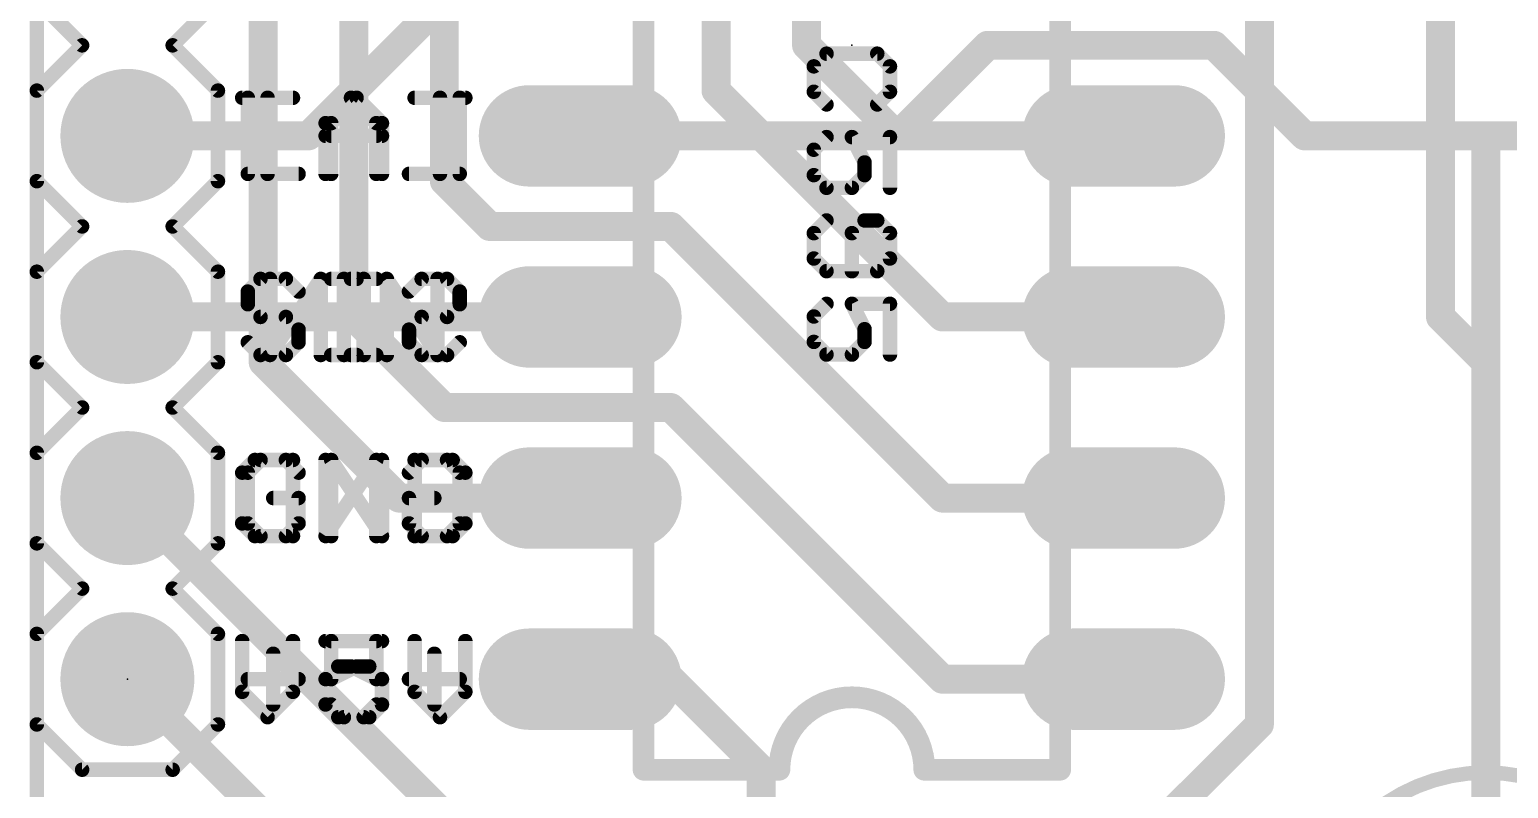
# Model space of a CAD drawing. Extents: x -0.1 to 76.3, y -19.1 to 50.9.
# Drawn here: x -0.1 to 20.64, y 6.09 to 16.73 of the extents above; entities that cross this region are included whole.
import ezdxf

# ---------------------------------------------------------------- set-up
doc = ezdxf.new("R2010")
doc.units = 0
for name, color, linetype in [('1', 12, 'CONTINUOUS'), ('16', 132, 'CONTINUOUS'), ('17', 110, 'CONTINUOUS'), ('20', 53, 'CONTINUOUS'), ('21', 41, 'CONTINUOUS'), ('22', 40, 'CONTINUOUS'), ('23', 53, 'CONTINUOUS'), ('51', 53, 'CONTINUOUS')]:
    doc.layers.add(name, color=color, linetype=linetype)

# ---------------------------------------------------------------- blocks, each defined once
blk = doc.blocks.new('LONGP100')
at = {"const_width": 1}
blk.add_lwpolyline([(-0.5, 0), (0.5, 0)], dxfattribs=at)
at = {"const_width": 0.5}
for points in [[(-0.5, 0.25, 1), (-0.5, -0.25)], [(0.5, -0.25, 1), (0.5, 0.25)]]:
    blk.add_lwpolyline(points, format="xyb", dxfattribs=at)
blk = doc.blocks.new('RECT')
blk.add_solid([(-0.5, -0.5), (0.5, -0.5), (-0.5, 0.5), (0.5, 0.5)])
blk = doc.blocks.new('ROUNDP')
at = {"const_width": 0.5}
blk.add_lwpolyline([(0, -0.25, 1), (0, 0.25, 1), (0, -0.25)], format="xyb", dxfattribs=at)

msp = doc.modelspace()

# ---------------------------------------------------------------- linework, layer by layer
at = {"layer": '1', "const_width": 0.4064}
for points in [[(4.445, 12.7), (4.445, 27.305)], [(5.715, 14.605), (5.715, 27.305)], [(9.525, 15.875), (9.525, 27.305)], [(10.795, 16.51), (10.795, 27.305)], [(19.685, 12.7), (19.685, 26.67)], [(3.175, 12.065), (3.175, 26.035)], [(17.145, 6.985), (17.145, 24.765)], [(12.065, 15.24), (10.795, 16.51)], [(9.525, 15.875), (12.7, 12.7)], [(12.065, 15.24), (15.24, 15.24)], [(6.35, 13.97), (5.715, 14.605)], [(6.35, 13.97), (8.89, 13.97)], [(8.89, 13.97), (12.7, 10.16)], [(4.445, 12.7), (5.715, 11.43)], [(12.7, 12.7), (15.24, 12.7)], [(20.32, 12.065), (19.685, 12.7)], [(3.175, 12.065), (5.08, 10.16)], [(20.32, 5.08), (20.32, 12.065)], [(5.715, 11.43), (8.89, 11.43)], [(8.89, 11.43), (12.7, 7.62)], [(5.08, 10.16), (7.62, 10.16)], [(12.7, 10.16), (15.24, 10.16)], [(8.89, 7.62), (7.62, 7.62)], [(10.16, 6.35), (8.89, 7.62)], [(12.7, 7.62), (15.24, 7.62)], [(12.7, 2.54), (17.145, 6.985)], [(10.16, 2.54), (10.16, 6.35)]]:
    msp.add_lwpolyline(points, dxfattribs=at)
at = {"layer": '1', "const_width": 0.2032}
for points in [[(10.6934, 16.51, 1), (10.8966, 16.51)], [(10.8668, 16.5818, 1), (10.7232, 16.4382)], [(9.4234, 15.875, 1), (9.6266, 15.875)], [(9.5968, 15.9468, 1), (9.4532, 15.8032)], [(12.065, 15.3416, 1), (12.065, 15.1384)], [(11.9932, 15.1682, 1), (12.1368, 15.3118)], [(15.24, 15.1384, 1), (15.24, 15.3416)], [(5.7868, 14.6768, 1), (5.6432, 14.5332)], [(5.6134, 14.605, 1), (5.8166, 14.605)], [(6.35, 14.0716, 1), (6.35, 13.8684)], [(6.2782, 13.8982, 1), (6.4218, 14.0418)], [(8.9618, 14.0418, 1), (8.8182, 13.8982)], [(8.89, 13.8684, 1), (8.89, 14.0716)], [(4.5168, 12.7718, 1), (4.3732, 12.6282)], [(12.7, 12.8016, 1), (12.7, 12.5984)], [(12.6282, 12.6282, 1), (12.7718, 12.7718)], [(15.24, 12.5984, 1), (15.24, 12.8016)], [(19.7568, 12.7718, 1), (19.6132, 12.6282)], [(4.3434, 12.7, 1), (4.5466, 12.7)], [(19.5834, 12.7, 1), (19.7866, 12.7)], [(3.2468, 12.1368, 1), (3.1032, 11.9932)], [(20.4216, 12.065, 1), (20.2184, 12.065)], [(20.2482, 11.9932, 1), (20.3918, 12.1368)], [(3.0734, 12.065, 1), (3.2766, 12.065)], [(5.715, 11.5316, 1), (5.715, 11.3284)], [(8.9618, 11.5018, 1), (8.8182, 11.3582)], [(8.89, 11.3284, 1), (8.89, 11.5316)], [(5.6432, 11.3582, 1), (5.7868, 11.5018)], [(5.08, 10.2616, 1), (5.08, 10.0584)], [(5.0082, 10.0882, 1), (5.1518, 10.2318)], [(7.62, 10.0584, 1), (7.62, 10.2616)], [(12.7, 10.2616, 1), (12.7, 10.0584)], [(12.6282, 10.0882, 1), (12.7718, 10.2318)], [(15.24, 10.0584, 1), (15.24, 10.2616)], [(7.62, 7.7216, 1), (7.62, 7.5184)], [(8.9618, 7.6918, 1), (8.8182, 7.5482)], [(8.89, 7.5184, 1), (8.89, 7.7216)], [(12.7, 7.7216, 1), (12.7, 7.5184)], [(12.6282, 7.5482, 1), (12.7718, 7.6918)], [(15.24, 7.5184, 1), (15.24, 7.7216)], [(17.0434, 6.985, 1), (17.2466, 6.985)], [(17.2168, 6.9132, 1), (17.0732, 7.0568)], [(10.2616, 6.35, 1), (10.0584, 6.35)], [(10.0882, 6.2782, 1), (10.2318, 6.4218)]]:
    msp.add_lwpolyline(points, format="xyb", dxfattribs=at)
at = {"layer": '16', "const_width": 0.4064}
for points in [[(3.81, 15.24), (6.35, 17.78)], [(13.335, 16.51), (12.065, 15.24)], [(16.51, 16.51), (13.335, 16.51)], [(17.78, 15.24), (16.51, 16.51)], [(1.27, 15.24), (3.81, 15.24)], [(12.065, 15.24), (7.62, 15.24)], [(20.32, 15.24), (17.78, 15.24)], [(20.32, 15.24), (25.4, 15.24)], [(20.32, 5.08), (20.32, 15.24)], [(1.27, 12.7), (7.62, 12.7)], [(1.27, 10.16), (7.62, 3.81)], [(1.27, 7.62), (7.62, 1.27)]]:
    msp.add_lwpolyline(points, dxfattribs=at)
at = {"layer": '16', "const_width": 0.2032}
for points in [[(13.335, 16.6116, 1), (13.335, 16.4084)], [(13.4068, 16.4382, 1), (13.2632, 16.5818)], [(16.5818, 16.5818, 1), (16.4382, 16.4382)], [(16.51, 16.4084, 1), (16.51, 16.6116)], [(1.27, 15.3416, 1), (1.27, 15.1384)], [(3.7382, 15.3118, 1), (3.8818, 15.1682)], [(3.81, 15.1384, 1), (3.81, 15.3416)], [(7.62, 15.3416, 1), (7.62, 15.1384)], [(11.9932, 15.3118, 1), (12.1368, 15.1682)], [(12.065, 15.1384, 1), (12.065, 15.3416)], [(17.78, 15.3416, 1), (17.78, 15.1384)], [(17.7082, 15.1682, 1), (17.8518, 15.3118)], [(20.32, 15.3416, 1), (20.32, 15.1384)], [(20.4216, 15.24, 1), (20.2184, 15.24)], [(20.32, 15.1384, 1), (20.32, 15.3416)], [(1.27, 12.8016, 1), (1.27, 12.5984)], [(7.62, 12.5984, 1), (7.62, 12.8016)], [(1.3418, 10.2318, 1), (1.1982, 10.0882)], [(1.3418, 7.6918, 1), (1.1982, 7.5482)]]:
    msp.add_lwpolyline(points, format="xyb", dxfattribs=at)
at = {"layer": '20', "const_width": 0.2032}
msp.add_lwpolyline([(0, 50.8), (0, 0)], dxfattribs=at)
at = {"layer": '21'}
for points, const_width in [([(8.509, 26.67), (8.509, 6.35)], 0.3048), ([(14.351, 6.35), (14.351, 26.67)], 0.3048), ([(0.635, 16.51), (0, 17.145)], 0.2032), ([(2.54, 17.145), (1.905, 16.51)], 0.2032), ([(0, 15.875), (0.635, 16.51)], 0.2032), ([(1.905, 16.51), (2.54, 15.875)], 0.2032), ([(11.0746, 16.3927), (10.8966, 16.2148)], 0.2032), ([(11.7864, 16.3927), (11.0746, 16.3927)], 0.2032), ([(11.9643, 16.2148), (11.7864, 16.3927)], 0.2032), ([(10.8966, 16.2148), (10.8966, 15.8589)], 0.2032), ([(11.9643, 15.8589), (11.9643, 16.2148)], 0.2032), ([(0, 14.605), (0, 15.875)], 0.2032), ([(2.54, 15.875), (2.54, 14.605)], 0.2032), ([(2.9591, 15.7743), (2.9591, 14.7066)], 0.2032), ([(4.1285, 15.4184), (4.4844, 15.7743)], 0.2032), ([(4.4844, 15.7743), (4.8403, 15.4184)], 0.2032), ([(5.2979, 15.7743), (6.0097, 15.7743)], 0.2032), ([(5.6538, 14.7066), (5.6538, 15.7743)], 0.2032), ([(10.8966, 15.8589), (11.0746, 15.6809)], 0.2032), ([(11.7864, 15.6809), (11.9643, 15.8589)], 0.2032), ([(4.1285, 14.7066), (4.1285, 15.4184)], 0.2032), ([(4.8403, 15.4184), (4.8403, 14.7066)], 0.2032), ([(4.1285, 15.2405), (4.8403, 15.2405)], 0.2032), ([(10.8966, 15.0454), (11.0746, 15.2233)], 0.2032), ([(10.8966, 14.6895), (10.8966, 15.0454)], 0.2032), ([(11.9643, 15.2233), (11.4305, 15.2233)], 0.2032), ([(11.4305, 15.2233), (11.6084, 14.8674)], 0.2032), ([(11.9643, 14.5115), (11.9643, 15.2233)], 0.2032), ([(11.6084, 14.8674), (11.6084, 14.6895)], 0.2032), ([(2.9591, 14.7066), (3.6709, 14.7066)], 0.2032), ([(11.0746, 14.5115), (10.8966, 14.6895)], 0.2032), ([(11.6084, 14.6895), (11.4305, 14.5115)], 0.2032), ([(0, 14.605), (0.635, 13.97)], 0.2032), ([(1.905, 13.97), (2.54, 14.605)], 0.2032), ([(11.4305, 14.5115), (11.0746, 14.5115)], 0.2032), ([(11.0746, 14.0539), (10.8966, 13.876)], 0.2032), ([(11.6084, 14.0539), (11.4305, 13.876)], 0.2032), ([(11.7864, 14.0539), (11.6084, 14.0539)], 0.2032), ([(11.9643, 13.876), (11.7864, 14.0539)], 0.2032), ([(0, 13.335), (0.635, 13.97)], 0.2032), ([(1.905, 13.97), (2.54, 13.335)], 0.2032), ([(10.8966, 13.876), (10.8966, 13.5201)], 0.2032), ([(11.4305, 13.876), (11.4305, 13.3421)], 0.2032), ([(11.9643, 13.5201), (11.9643, 13.876)], 0.2032), ([(10.8966, 13.5201), (11.0746, 13.3421)], 0.2032), ([(11.7864, 13.3421), (11.9643, 13.5201)], 0.2032), ([(0, 12.065), (0, 13.335)], 0.2032), ([(2.54, 13.335), (2.54, 12.065)], 0.2032), ([(3.1371, 13.2343), (2.9591, 13.0564)], 0.2032), ([(3.493, 13.2343), (3.1371, 13.2343)], 0.2032), ([(3.6709, 13.0564), (3.493, 13.2343)], 0.2032), ([(4.1285, 13.2343), (4.4844, 13.2343)], 0.2032), ([(4.3064, 12.1666), (4.3064, 13.2343)], 0.2032), ([(4.9081, 12.1666), (4.9081, 13.2343)], 0.2032), ([(4.9081, 13.2343), (5.6199, 12.1666)], 0.2032), ([(5.6199, 12.1666), (5.6199, 13.2343)], 0.2032), ([(11.0746, 13.3421), (11.7864, 13.3421)], 0.2032), ([(2.9591, 13.0564), (2.9591, 12.8784)], 0.2032), ([(2.9591, 12.8784), (3.1371, 12.7005)], 0.2032), ([(10.8966, 12.7066), (11.0746, 12.8845)], 0.2032), ([(11.9643, 12.8845), (11.4305, 12.8845)], 0.2032), ([(11.4305, 12.8845), (11.6084, 12.5286)], 0.2032), ([(11.9643, 12.1727), (11.9643, 12.8845)], 0.2032), ([(3.1371, 12.7005), (3.493, 12.7005)], 0.2032), ([(3.493, 12.7005), (3.6709, 12.5225)], 0.2032), ([(10.8966, 12.3507), (10.8966, 12.7066)], 0.2032), ([(3.1371, 12.1666), (2.9591, 12.3445)], 0.2032), ([(3.6709, 12.3445), (3.493, 12.1666)], 0.2032), ([(3.6709, 12.5225), (3.6709, 12.3445)], 0.2032), ([(11.0746, 12.1727), (10.8966, 12.3507)], 0.2032), ([(11.6084, 12.3507), (11.4305, 12.1727)], 0.2032), ([(11.6084, 12.5286), (11.6084, 12.3507)], 0.2032), ([(3.493, 12.1666), (3.1371, 12.1666)], 0.2032), ([(4.1285, 12.1666), (4.4844, 12.1666)], 0.2032), ([(11.4305, 12.1727), (11.0746, 12.1727)], 0.2032), ([(0.635, 11.43), (0, 12.065)], 0.2032), ([(2.54, 12.065), (1.905, 11.43)], 0.2032), ([(0, 10.795), (0.635, 11.43)], 0.2032), ([(1.905, 11.43), (2.54, 10.795)], 0.2032), ([(0, 9.525), (0, 10.795)], 0.2032), ([(2.54, 10.795), (2.54, 9.525)], 0.2032), ([(3.1371, 10.6943), (2.9591, 10.5164)], 0.2032), ([(3.493, 10.6943), (3.1371, 10.6943)], 0.2032), ([(3.6709, 10.5164), (3.493, 10.6943)], 0.2032), ([(4.1285, 9.6266), (4.1285, 10.6943)], 0.2032), ([(4.1285, 10.6943), (4.8403, 9.6266)], 0.2032), ([(4.8403, 9.6266), (4.8403, 10.6943)], 0.2032), ([(5.2979, 10.6943), (5.2979, 9.6266)], 0.2032), ([(5.8318, 10.6943), (5.2979, 10.6943)], 0.2032), ([(6.0097, 10.5164), (5.8318, 10.6943)], 0.2032), ([(2.9591, 10.5164), (2.9591, 9.8046)], 0.2032), ([(6.0097, 9.8046), (6.0097, 10.5164)], 0.2032), ([(3.6709, 10.1605), (3.315, 10.1605)], 0.2032), ([(3.6709, 9.8046), (3.6709, 10.1605)], 0.2032), ([(2.9591, 9.8046), (3.1371, 9.6266)], 0.2032), ([(3.493, 9.6266), (3.6709, 9.8046)], 0.2032), ([(5.8318, 9.6266), (6.0097, 9.8046)], 0.2032), ([(0.635, 8.89), (0, 9.525)], 0.2032), ([(2.54, 9.525), (1.905, 8.89)], 0.2032), ([(3.1371, 9.6266), (3.493, 9.6266)], 0.2032), ([(5.2979, 9.6266), (5.8318, 9.6266)], 0.2032), ([(0, 8.255), (0.635, 8.89)], 0.2032), ([(1.905, 8.89), (2.54, 8.255)], 0.2032), ([(0, 6.985), (0, 8.255)], 0.2032), ([(2.54, 8.255), (2.54, 6.985)], 0.2032), ([(4.8403, 8.1543), (4.1285, 8.1543)], 0.2032), ([(4.1285, 8.1543), (4.1285, 7.6205)], 0.2032), ([(5.2979, 8.1543), (5.2979, 7.4425)], 0.2032), ([(6.0097, 7.4425), (6.0097, 8.1543)], 0.2032), ([(3.315, 7.9764), (3.315, 7.2646)], 0.2032), ([(4.1285, 7.6205), (4.4844, 7.7984)], 0.2032), ([(4.4844, 7.7984), (4.6624, 7.7984)], 0.2032), ([(4.6624, 7.7984), (4.8403, 7.6205)], 0.2032), ([(2.9591, 7.6205), (3.6709, 7.6205)], 0.2032), ([(4.8403, 7.6205), (4.8403, 7.2646)], 0.2032), ([(5.2979, 7.4425), (5.6538, 7.0866)], 0.2032), ([(5.6538, 7.0866), (6.0097, 7.4425)], 0.2032), ([(4.3064, 7.0866), (4.1285, 7.2646)], 0.2032), ([(4.8403, 7.2646), (4.6624, 7.0866)], 0.2032), ([(0, 6.985), (0.635, 6.35)], 0.2032), ([(1.905, 6.35), (2.54, 6.985)], 0.2032), ([(4.6624, 7.0866), (4.3064, 7.0866)], 0.2032), ([(0.635, 6.35), (1.905, 6.35)], 0.2032), ([(8.509, 6.35), (10.414, 6.35)], 0.3048), ([(14.351, 6.35), (12.446, 6.35)], 0.3048)]:
    msp.add_lwpolyline(points, dxfattribs=dict(at, const_width=const_width))
for points, const_width in [([(0.6709, 16.4741, 1), (0.5991, 16.5459)], 0.1016), ([(0.5991, 16.4741, 1), (0.6709, 16.5459)], 0.1016), ([(1.9409, 16.5459, 1), (1.8691, 16.4741)], 0.1016), ([(1.8691, 16.5459, 1), (1.9409, 16.4741)], 0.1016), ([(11.0746, 16.4435, 1), (11.0746, 16.3419)], 0.1016), ([(11.1105, 16.3568, 1), (11.0386, 16.4286)], 0.1016), ([(11.8223, 16.4286, 1), (11.7504, 16.3568)], 0.1016), ([(11.7864, 16.3419, 1), (11.7864, 16.4435)], 0.1016), ([(10.9474, 16.2148, 1), (10.8458, 16.2148)], 0.1016), ([(10.8607, 16.2507, 1), (10.9325, 16.1788)], 0.1016), ([(12.0151, 16.2148, 1), (11.9135, 16.2148)], 0.1016), ([(11.9284, 16.1788, 1), (12.0002, 16.2507)], 0.1016), ([(0.0508, 15.875, 1), (-0.0508, 15.875)], 0.1016), ([(2.5908, 15.875, 1), (2.4892, 15.875)], 0.1016), ([(-0.0359, 15.9109, 1), (0.0359, 15.8391)], 0.1016), ([(2.5041, 15.8391, 1), (2.5759, 15.9109)], 0.1016), ([(3.0099, 15.7743, 1), (2.9083, 15.7743)], 0.1016), ([(4.5203, 15.8102, 1), (4.4485, 15.7384)], 0.1016), ([(4.5203, 15.7384, 1), (4.4485, 15.8102)], 0.1016), ([(5.2979, 15.8251, 1), (5.2979, 15.7235)], 0.1016), ([(5.7046, 15.7743, 1), (5.603, 15.7743)], 0.1016), ([(6.0097, 15.7235, 1), (6.0097, 15.8251)], 0.1016), ([(10.9325, 15.8948, 1), (10.8607, 15.8229)], 0.1016), ([(10.8458, 15.8589, 1), (10.9474, 15.8589)], 0.1016), ([(11.0386, 15.645, 1), (11.1105, 15.7168)], 0.1016), ([(11.7504, 15.7168, 1), (11.8223, 15.645)], 0.1016), ([(11.9135, 15.8589, 1), (12.0151, 15.8589)], 0.1016), ([(12.0002, 15.8229, 1), (11.9284, 15.8948)], 0.1016), ([(4.1793, 15.4184, 1), (4.0777, 15.4184)], 0.1016), ([(4.0926, 15.4543, 1), (4.1644, 15.3825)], 0.1016), ([(4.8911, 15.4184, 1), (4.7895, 15.4184)], 0.1016), ([(4.8044, 15.3825, 1), (4.8762, 15.4543)], 0.1016), ([(4.1285, 15.2913, 1), (4.1285, 15.1897)], 0.1016), ([(4.8403, 15.1897, 1), (4.8403, 15.2913)], 0.1016), ([(10.9474, 15.0454, 1), (10.8458, 15.0454)], 0.1016), ([(11.1105, 15.1874, 1), (11.0386, 15.2592)], 0.1016), ([(11.4759, 15.246, 1), (11.385, 15.2006)], 0.1016), ([(11.4305, 15.2741, 1), (11.4305, 15.1725)], 0.1016), ([(12.0151, 15.2233, 1), (11.9135, 15.2233)], 0.1016), ([(11.9643, 15.1725, 1), (11.9643, 15.2741)], 0.1016), ([(10.8607, 15.0813, 1), (10.9325, 15.0094)], 0.1016), ([(11.6592, 14.8674, 1), (11.5576, 14.8674)], 0.1016), ([(11.563, 14.8447, 1), (11.6538, 14.8901)], 0.1016), ([(2.9591, 14.7574, 1), (2.9591, 14.6558)], 0.1016), ([(2.9083, 14.7066, 1), (3.0099, 14.7066)], 0.1016), ([(3.6709, 14.6558, 1), (3.6709, 14.7574)], 0.1016), ([(4.0777, 14.7066, 1), (4.1793, 14.7066)], 0.1016), ([(4.7895, 14.7066, 1), (4.8911, 14.7066)], 0.1016), ([(5.603, 14.7066, 1), (5.7046, 14.7066)], 0.1016), ([(10.9325, 14.7254, 1), (10.8607, 14.6535)], 0.1016), ([(10.8458, 14.6895, 1), (10.9474, 14.6895)], 0.1016), ([(11.5576, 14.6895, 1), (11.6592, 14.6895)], 0.1016), ([(11.6443, 14.6535, 1), (11.5725, 14.7254)], 0.1016), ([(0.0359, 14.6409, 1), (-0.0359, 14.5691)], 0.1016), ([(-0.0508, 14.605, 1), (0.0508, 14.605)], 0.1016), ([(2.4892, 14.605, 1), (2.5908, 14.605)], 0.1016), ([(2.5759, 14.5691, 1), (2.5041, 14.6409)], 0.1016), ([(11.0746, 14.5623, 1), (11.0746, 14.4607)], 0.1016), ([(11.0386, 14.4756, 1), (11.1105, 14.5474)], 0.1016), ([(11.3945, 14.5474, 1), (11.4664, 14.4756)], 0.1016), ([(11.4305, 14.4607, 1), (11.4305, 14.5623)], 0.1016), ([(11.9135, 14.5115, 1), (12.0151, 14.5115)], 0.1016), ([(11.1105, 14.018, 1), (11.0386, 14.0898)], 0.1016), ([(11.6084, 14.1047, 1), (11.6084, 14.0031)], 0.1016), ([(11.6443, 14.018, 1), (11.5725, 14.0898)], 0.1016), ([(11.8223, 14.0898, 1), (11.7504, 14.018)], 0.1016), ([(11.7864, 14.0031, 1), (11.7864, 14.1047)], 0.1016), ([(0.6709, 13.9341, 1), (0.5991, 14.0059)], 0.1016), ([(0.5991, 13.9341, 1), (0.6709, 14.0059)], 0.1016), ([(1.9409, 14.0059, 1), (1.8691, 13.9341)], 0.1016), ([(1.8691, 14.0059, 1), (1.9409, 13.9341)], 0.1016), ([(10.9474, 13.876, 1), (10.8458, 13.876)], 0.1016), ([(10.8607, 13.9119, 1), (10.9325, 13.84)], 0.1016), ([(11.3945, 13.9119, 1), (11.4664, 13.84)], 0.1016), ([(11.4813, 13.876, 1), (11.3797, 13.876)], 0.1016), ([(12.0151, 13.876, 1), (11.9135, 13.876)], 0.1016), ([(11.9284, 13.84, 1), (12.0002, 13.9119)], 0.1016), ([(10.9325, 13.556, 1), (10.8607, 13.4841)], 0.1016), ([(10.8458, 13.5201, 1), (10.9474, 13.5201)], 0.1016), ([(11.9135, 13.5201, 1), (12.0151, 13.5201)], 0.1016), ([(12.0002, 13.4841, 1), (11.9284, 13.556)], 0.1016), ([(0.0508, 13.335, 1), (-0.0508, 13.335)], 0.1016), ([(-0.0359, 13.3709, 1), (0.0359, 13.2991)], 0.1016), ([(2.5908, 13.335, 1), (2.4892, 13.335)], 0.1016), ([(2.5041, 13.2991, 1), (2.5759, 13.3709)], 0.1016), ([(3.1371, 13.2851, 1), (3.1371, 13.1835)], 0.1016), ([(3.173, 13.1984, 1), (3.1011, 13.2702)], 0.1016), ([(3.5289, 13.2702, 1), (3.457, 13.1984)], 0.1016), ([(3.493, 13.1835, 1), (3.493, 13.2851)], 0.1016), ([(4.1285, 13.2851, 1), (4.1285, 13.1835)], 0.1016), ([(4.3572, 13.2343, 1), (4.2556, 13.2343)], 0.1016), ([(4.4844, 13.1835, 1), (4.4844, 13.2851)], 0.1016), ([(4.9589, 13.2343, 1), (4.8573, 13.2343)], 0.1016), ([(4.9504, 13.2625, 1), (4.8658, 13.2061)], 0.1016), ([(5.6707, 13.2343, 1), (5.5691, 13.2343)], 0.1016), ([(11.0746, 13.3929, 1), (11.0746, 13.2913)], 0.1016), ([(11.0386, 13.3062, 1), (11.1105, 13.378)], 0.1016), ([(11.3797, 13.3421, 1), (11.4813, 13.3421)], 0.1016), ([(11.7504, 13.378, 1), (11.8223, 13.3062)], 0.1016), ([(11.7864, 13.2913, 1), (11.7864, 13.3929)], 0.1016), ([(3.0099, 13.0564, 1), (2.9083, 13.0564)], 0.1016), ([(2.9232, 13.0923, 1), (2.995, 13.0204)], 0.1016), ([(3.635, 13.0204, 1), (3.7068, 13.0923)], 0.1016), ([(2.995, 12.9143, 1), (2.9232, 12.8425)], 0.1016), ([(2.9083, 12.8784, 1), (3.0099, 12.8784)], 0.1016), ([(11.1105, 12.8486, 1), (11.0386, 12.9204)], 0.1016), ([(11.4759, 12.9072, 1), (11.385, 12.8618)], 0.1016), ([(11.4305, 12.9353, 1), (11.4305, 12.8337)], 0.1016), ([(12.0151, 12.8845, 1), (11.9135, 12.8845)], 0.1016), ([(11.9643, 12.8337, 1), (11.9643, 12.9353)], 0.1016), ([(3.1371, 12.7513, 1), (3.1371, 12.6497)], 0.1016), ([(3.1011, 12.6645, 1), (3.173, 12.7364)], 0.1016), ([(3.5289, 12.7364, 1), (3.457, 12.6645)], 0.1016), ([(3.493, 12.6497, 1), (3.493, 12.7513)], 0.1016), ([(10.9474, 12.7066, 1), (10.8458, 12.7066)], 0.1016), ([(10.8607, 12.7425, 1), (10.9325, 12.6706)], 0.1016), ([(2.995, 12.3805, 1), (2.9232, 12.3086)], 0.1016), ([(3.7217, 12.5225, 1), (3.6201, 12.5225)], 0.1016), ([(3.635, 12.4866, 1), (3.7068, 12.5584)], 0.1016), ([(3.7068, 12.3086, 1), (3.635, 12.3805)], 0.1016), ([(10.9325, 12.3866, 1), (10.8607, 12.3147)], 0.1016), ([(11.6592, 12.5286, 1), (11.5576, 12.5286)], 0.1016), ([(11.563, 12.5059, 1), (11.6538, 12.5513)], 0.1016), ([(11.6443, 12.3147, 1), (11.5725, 12.3866)], 0.1016), ([(3.1371, 12.2174, 1), (3.1371, 12.1158)], 0.1016), ([(3.1011, 12.1307, 1), (3.173, 12.2025)], 0.1016), ([(3.457, 12.2025, 1), (3.5289, 12.1307)], 0.1016), ([(3.493, 12.1158, 1), (3.493, 12.2174)], 0.1016), ([(3.6201, 12.3445, 1), (3.7217, 12.3445)], 0.1016), ([(4.1285, 12.2174, 1), (4.1285, 12.1158)], 0.1016), ([(4.4844, 12.1158, 1), (4.4844, 12.2174)], 0.1016), ([(5.5776, 12.1384, 1), (5.6622, 12.1948)], 0.1016), ([(10.8458, 12.3507, 1), (10.9474, 12.3507)], 0.1016), ([(11.0746, 12.2235, 1), (11.0746, 12.1219)], 0.1016), ([(11.0386, 12.1368, 1), (11.1105, 12.2086)], 0.1016), ([(11.3945, 12.2086, 1), (11.4664, 12.1368)], 0.1016), ([(11.4305, 12.1219, 1), (11.4305, 12.2235)], 0.1016), ([(11.5576, 12.3507, 1), (11.6592, 12.3507)], 0.1016), ([(0.0359, 12.1009, 1), (-0.0359, 12.0291)], 0.1016), ([(-0.0508, 12.065, 1), (0.0508, 12.065)], 0.1016), ([(2.4892, 12.065, 1), (2.5908, 12.065)], 0.1016), ([(2.5759, 12.0291, 1), (2.5041, 12.1009)], 0.1016), ([(4.2556, 12.1666, 1), (4.3572, 12.1666)], 0.1016), ([(4.8573, 12.1666, 1), (4.9589, 12.1666)], 0.1016), ([(5.5691, 12.1666, 1), (5.6707, 12.1666)], 0.1016), ([(11.9135, 12.1727, 1), (12.0151, 12.1727)], 0.1016), ([(0.6709, 11.3941, 1), (0.5991, 11.4659)], 0.1016), ([(0.5991, 11.3941, 1), (0.6709, 11.4659)], 0.1016), ([(1.9409, 11.4659, 1), (1.8691, 11.3941)], 0.1016), ([(1.8691, 11.4659, 1), (1.9409, 11.3941)], 0.1016), ([(0.0508, 10.795, 1), (-0.0508, 10.795)], 0.1016), ([(-0.0359, 10.8309, 1), (0.0359, 10.7591)], 0.1016), ([(2.5908, 10.795, 1), (2.4892, 10.795)], 0.1016), ([(2.5041, 10.7591, 1), (2.5759, 10.8309)], 0.1016), ([(3.1371, 10.7451, 1), (3.1371, 10.6435)], 0.1016), ([(3.173, 10.6584, 1), (3.1011, 10.7302)], 0.1016), ([(3.5289, 10.7302, 1), (3.457, 10.6584)], 0.1016), ([(3.493, 10.6435, 1), (3.493, 10.7451)], 0.1016), ([(4.1793, 10.6943, 1), (4.0777, 10.6943)], 0.1016), ([(4.1708, 10.7225, 1), (4.0862, 10.6661)], 0.1016), ([(4.8911, 10.6943, 1), (4.7895, 10.6943)], 0.1016), ([(5.3487, 10.6943, 1), (5.2471, 10.6943)], 0.1016), ([(5.2979, 10.7451, 1), (5.2979, 10.6435)], 0.1016), ([(5.8677, 10.7302, 1), (5.7958, 10.6584)], 0.1016), ([(5.8318, 10.6435, 1), (5.8318, 10.7451)], 0.1016), ([(3.0099, 10.5164, 1), (2.9083, 10.5164)], 0.1016), ([(2.9232, 10.5523, 1), (2.995, 10.4804)], 0.1016), ([(3.635, 10.4804, 1), (3.7068, 10.5523)], 0.1016), ([(6.0605, 10.5164, 1), (5.9589, 10.5164)], 0.1016), ([(5.9738, 10.4804, 1), (6.0456, 10.5523)], 0.1016), ([(3.315, 10.2113, 1), (3.315, 10.1097)], 0.1016), ([(3.7217, 10.1605, 1), (3.6201, 10.1605)], 0.1016), ([(3.6709, 10.1097, 1), (3.6709, 10.2113)], 0.1016), ([(2.995, 9.8405, 1), (2.9232, 9.7686)], 0.1016), ([(2.9083, 9.8046, 1), (3.0099, 9.8046)], 0.1016), ([(3.6201, 9.8046, 1), (3.7217, 9.8046)], 0.1016), ([(3.7068, 9.7686, 1), (3.635, 9.8405)], 0.1016), ([(5.9589, 9.8046, 1), (6.0605, 9.8046)], 0.1016), ([(6.0456, 9.7686, 1), (5.9738, 9.8405)], 0.1016), ([(0.0359, 9.5609, 1), (-0.0359, 9.4891)], 0.1016), ([(-0.0508, 9.525, 1), (0.0508, 9.525)], 0.1016), ([(2.4892, 9.525, 1), (2.5908, 9.525)], 0.1016), ([(2.5759, 9.4891, 1), (2.5041, 9.5609)], 0.1016), ([(3.1371, 9.6774, 1), (3.1371, 9.5758)], 0.1016), ([(3.1011, 9.5907, 1), (3.173, 9.6625)], 0.1016), ([(3.457, 9.6625, 1), (3.5289, 9.5907)], 0.1016), ([(3.493, 9.5758, 1), (3.493, 9.6774)], 0.1016), ([(4.0777, 9.6266, 1), (4.1793, 9.6266)], 0.1016), ([(4.7895, 9.6266, 1), (4.8911, 9.6266)], 0.1016), ([(4.798, 9.5984, 1), (4.8826, 9.6548)], 0.1016), ([(5.2979, 9.6774, 1), (5.2979, 9.5758)], 0.1016), ([(5.2471, 9.6266, 1), (5.3487, 9.6266)], 0.1016), ([(5.7958, 9.6625, 1), (5.8677, 9.5907)], 0.1016), ([(5.8318, 9.5758, 1), (5.8318, 9.6774)], 0.1016), ([(0.6709, 8.8541, 1), (0.5991, 8.9259)], 0.1016), ([(0.5991, 8.8541, 1), (0.6709, 8.9259)], 0.1016), ([(1.9409, 8.9259, 1), (1.8691, 8.8541)], 0.1016), ([(1.8691, 8.9259, 1), (1.9409, 8.8541)], 0.1016), ([(0.0508, 8.255, 1), (-0.0508, 8.255)], 0.1016), ([(-0.0359, 8.2909, 1), (0.0359, 8.2191)], 0.1016), ([(2.5908, 8.255, 1), (2.4892, 8.255)], 0.1016), ([(2.5041, 8.2191, 1), (2.5759, 8.2909)], 0.1016), ([(4.1285, 8.2051, 1), (4.1285, 8.1035)], 0.1016), ([(4.1793, 8.1543, 1), (4.0777, 8.1543)], 0.1016), ([(4.8403, 8.1035, 1), (4.8403, 8.2051)], 0.1016), ([(5.3487, 8.1543, 1), (5.2471, 8.1543)], 0.1016), ([(6.0605, 8.1543, 1), (5.9589, 8.1543)], 0.1016), ([(3.3658, 7.9764, 1), (3.2642, 7.9764)], 0.1016), ([(4.4844, 7.8492, 1), (4.4844, 7.7476)], 0.1016), ([(4.5071, 7.753, 1), (4.4617, 7.8438)], 0.1016), ([(4.6983, 7.8343, 1), (4.6264, 7.7625)], 0.1016), ([(4.6624, 7.7476, 1), (4.6624, 7.8492)], 0.1016), ([(2.9591, 7.6713, 1), (2.9591, 7.5697)], 0.1016), ([(3.6709, 7.5697, 1), (3.6709, 7.6713)], 0.1016), ([(4.1058, 7.6659, 1), (4.1512, 7.575)], 0.1016), ([(4.8911, 7.6205, 1), (4.7895, 7.6205)], 0.1016), ([(4.8044, 7.5845, 1), (4.8762, 7.6564)], 0.1016), ([(4.0777, 7.6205, 1), (4.1793, 7.6205)], 0.1016), ([(5.3338, 7.4784, 1), (5.262, 7.4066)], 0.1016), ([(5.2471, 7.4425, 1), (5.3487, 7.4425)], 0.1016), ([(5.9589, 7.4425, 1), (6.0605, 7.4425)], 0.1016), ([(6.0456, 7.4066, 1), (5.9738, 7.4784)], 0.1016), ([(12.446, 6.35, 1), (10.414, 6.35)], 0.3048), ([(3.2642, 7.2646, 1), (3.3658, 7.2646)], 0.1016), ([(4.1644, 7.3005, 1), (4.0926, 7.2286)], 0.1016), ([(4.7895, 7.2646, 1), (4.8911, 7.2646)], 0.1016), ([(4.8762, 7.2286, 1), (4.8044, 7.3005)], 0.1016), ([(0.0359, 7.0209, 1), (-0.0359, 6.9491)], 0.1016), ([(2.5759, 6.9491, 1), (2.5041, 7.0209)], 0.1016), ([(4.3064, 7.1374, 1), (4.3064, 7.0358)], 0.1016), ([(4.2705, 7.0507, 1), (4.3424, 7.1225)], 0.1016), ([(4.6264, 7.1225, 1), (4.6983, 7.0507)], 0.1016), ([(4.6624, 7.0358, 1), (4.6624, 7.1374)], 0.1016), ([(5.6179, 7.1225, 1), (5.6897, 7.0507)], 0.1016), ([(5.6179, 7.0507, 1), (5.6897, 7.1225)], 0.1016), ([(-0.0508, 6.985, 1), (0.0508, 6.985)], 0.1016), ([(2.4892, 6.985, 1), (2.5908, 6.985)], 0.1016), ([(0.635, 6.4008, 1), (0.635, 6.2992)], 0.1016), ([(0.5991, 6.3141, 1), (0.6709, 6.3859)], 0.1016), ([(1.8691, 6.3859, 1), (1.9409, 6.3141)], 0.1016), ([(1.905, 6.2992, 1), (1.905, 6.4008)], 0.1016), ([(8.509, 6.4262, 1), (8.509, 6.2738)], 0.1524), ([(10.414, 6.2738, 1), (10.414, 6.4262)], 0.1524), ([(12.446, 6.4262, 1), (12.446, 6.2738)], 0.1524), ([(14.351, 6.2738, 1), (14.351, 6.4262)], 0.1524), ([(8.4328, 6.35, 1), (8.5852, 6.35)], 0.1524), ([(10.3378, 6.35, 1), (10.4902, 6.35)], 0.1524), ([(12.3698, 6.35, 1), (12.5222, 6.35)], 0.1524), ([(14.2748, 6.35, 1), (14.4272, 6.35)], 0.1524), ([(20.32, 1.31, 1), (20.32, 6.31, 1), (20.32, 1.31)], 0.2032)]:
    msp.add_lwpolyline(points, format="xyb", dxfattribs=dict(at, const_width=const_width))
at = {"layer": '22', "const_width": 0.2032}
for points in [[(3.5921, 15.7743), (2.8803, 15.7743)], [(3.2362, 14.7066), (3.2362, 15.7743)], [(4.4056, 15.7743), (4.0497, 15.4184)], [(4.7615, 15.4184), (4.4056, 15.7743)], [(5.9309, 15.7743), (5.9309, 14.7066)], [(4.0497, 15.4184), (4.0497, 14.7066)], [(4.7615, 14.7066), (4.7615, 15.4184)], [(4.7615, 15.2405), (4.0497, 15.2405)], [(5.9309, 14.7066), (5.2191, 14.7066)], [(3.9819, 13.2343), (3.2701, 12.1666)], [(3.2701, 12.1666), (3.2701, 13.2343)], [(3.9819, 12.1666), (3.9819, 13.2343)], [(4.7615, 13.2343), (4.4056, 13.2343)], [(4.5836, 12.1666), (4.5836, 13.2343)], [(5.2191, 13.0564), (5.397, 13.2343)], [(5.397, 13.2343), (5.753, 13.2343)], [(5.753, 13.2343), (5.9309, 13.0564)], [(5.9309, 13.0564), (5.9309, 12.8784)], [(5.9309, 12.8784), (5.753, 12.7005)], [(5.397, 12.7005), (5.2191, 12.5225)], [(5.753, 12.7005), (5.397, 12.7005)], [(5.2191, 12.5225), (5.2191, 12.3445)], [(5.2191, 12.3445), (5.397, 12.1666)], [(5.753, 12.1666), (5.9309, 12.3445)], [(4.7615, 12.1666), (4.4056, 12.1666)], [(5.397, 12.1666), (5.753, 12.1666)], [(2.8803, 10.5164), (3.0583, 10.6943)], [(3.0583, 10.6943), (3.5921, 10.6943)], [(3.5921, 10.6943), (3.5921, 9.6266)], [(4.7615, 10.6943), (4.0497, 9.6266)], [(4.0497, 9.6266), (4.0497, 10.6943)], [(4.7615, 9.6266), (4.7615, 10.6943)], [(5.2191, 10.5164), (5.397, 10.6943)], [(5.397, 10.6943), (5.753, 10.6943)], [(5.753, 10.6943), (5.9309, 10.5164)], [(2.8803, 9.8046), (2.8803, 10.5164)], [(5.9309, 10.5164), (5.9309, 9.8046)], [(5.2191, 9.8046), (5.2191, 10.1605)], [(5.2191, 10.1605), (5.575, 10.1605)], [(3.0583, 9.6266), (2.8803, 9.8046)], [(5.397, 9.6266), (5.2191, 9.8046)], [(5.9309, 9.8046), (5.753, 9.6266)], [(3.5921, 9.6266), (3.0583, 9.6266)], [(5.753, 9.6266), (5.397, 9.6266)], [(2.8803, 7.4425), (2.8803, 8.1543)], [(3.5921, 8.1543), (3.5921, 7.4425)], [(4.0497, 8.1543), (4.7615, 8.1543)], [(4.7615, 8.1543), (4.7615, 7.6205)], [(4.2276, 7.7984), (4.0497, 7.6205)], [(4.4056, 7.7984), (4.2276, 7.7984)], [(4.7615, 7.6205), (4.4056, 7.7984)], [(5.575, 7.9764), (5.575, 7.2646)], [(4.0497, 7.6205), (4.0497, 7.2646)], [(5.9309, 7.6205), (5.2191, 7.6205)], [(3.2362, 7.0866), (2.8803, 7.4425)], [(3.5921, 7.4425), (3.2362, 7.0866)], [(4.0497, 7.2646), (4.2276, 7.0866)], [(4.5836, 7.0866), (4.7615, 7.2646)], [(4.2276, 7.0866), (4.5836, 7.0866)]]:
    msp.add_lwpolyline(points, dxfattribs=at)
at = {"layer": '22', "const_width": 0.1016}
for points in [[(2.8803, 15.8251, 1), (2.8803, 15.7235)], [(3.287, 15.7743, 1), (3.1854, 15.7743)], [(3.5921, 15.7235, 1), (3.5921, 15.8251)], [(4.4415, 15.8102, 1), (4.3697, 15.7384)], [(4.4415, 15.7384, 1), (4.3697, 15.8102)], [(5.9817, 15.7743, 1), (5.8801, 15.7743)], [(4.1005, 15.4184, 1), (3.9989, 15.4184)], [(4.0138, 15.4543, 1), (4.0856, 15.3825)], [(4.8123, 15.4184, 1), (4.7107, 15.4184)], [(4.7256, 15.3825, 1), (4.7974, 15.4543)], [(4.0497, 15.2913, 1), (4.0497, 15.1897)], [(4.7615, 15.1897, 1), (4.7615, 15.2913)], [(3.1854, 14.7066, 1), (3.287, 14.7066)], [(3.9989, 14.7066, 1), (4.1005, 14.7066)], [(4.7107, 14.7066, 1), (4.8123, 14.7066)], [(5.2191, 14.7574, 1), (5.2191, 14.6558)], [(5.8801, 14.7066, 1), (5.9817, 14.7066)], [(5.9309, 14.6558, 1), (5.9309, 14.7574)], [(3.3209, 13.2343, 1), (3.2193, 13.2343)], [(4.0327, 13.2343, 1), (3.9311, 13.2343)], [(4.0242, 13.2061, 1), (3.9396, 13.2625)], [(4.4056, 13.2851, 1), (4.4056, 13.1835)], [(4.6344, 13.2343, 1), (4.5328, 13.2343)], [(4.7615, 13.1835, 1), (4.7615, 13.2851)], [(5.397, 13.2851, 1), (5.397, 13.1835)], [(5.433, 13.1984, 1), (5.3611, 13.2702)], [(5.7889, 13.2702, 1), (5.717, 13.1984)], [(5.753, 13.1835, 1), (5.753, 13.2851)], [(5.1832, 13.0923, 1), (5.255, 13.0204)], [(5.9817, 13.0564, 1), (5.8801, 13.0564)], [(5.895, 13.0204, 1), (5.9668, 13.0923)], [(5.8801, 12.8784, 1), (5.9817, 12.8784)], [(5.9668, 12.8425, 1), (5.895, 12.9143)], [(5.397, 12.7513, 1), (5.397, 12.6497)], [(5.433, 12.6645, 1), (5.3611, 12.7364)], [(5.717, 12.7364, 1), (5.7889, 12.6645)], [(5.753, 12.6497, 1), (5.753, 12.7513)], [(5.2699, 12.5225, 1), (5.1683, 12.5225)], [(5.1832, 12.5584, 1), (5.255, 12.4866)], [(5.255, 12.3805, 1), (5.1832, 12.3086)], [(5.9668, 12.3086, 1), (5.895, 12.3805)], [(3.2278, 12.1948, 1), (3.3124, 12.1384)], [(4.4056, 12.2174, 1), (4.4056, 12.1158)], [(4.7615, 12.1158, 1), (4.7615, 12.2174)], [(5.1683, 12.3445, 1), (5.2699, 12.3445)], [(5.397, 12.2174, 1), (5.397, 12.1158)], [(5.3611, 12.1307, 1), (5.433, 12.2025)], [(5.717, 12.2025, 1), (5.7889, 12.1307)], [(5.753, 12.1158, 1), (5.753, 12.2174)], [(3.2193, 12.1666, 1), (3.3209, 12.1666)], [(3.9311, 12.1666, 1), (4.0327, 12.1666)], [(4.5328, 12.1666, 1), (4.6344, 12.1666)], [(3.0583, 10.7451, 1), (3.0583, 10.6435)], [(3.0942, 10.6584, 1), (3.0223, 10.7302)], [(3.6429, 10.6943, 1), (3.5413, 10.6943)], [(3.5921, 10.6435, 1), (3.5921, 10.7451)], [(4.1005, 10.6943, 1), (3.9989, 10.6943)], [(4.8123, 10.6943, 1), (4.7107, 10.6943)], [(4.8038, 10.6661, 1), (4.7192, 10.7225)], [(5.397, 10.7451, 1), (5.397, 10.6435)], [(5.433, 10.6584, 1), (5.3611, 10.7302)], [(5.7889, 10.7302, 1), (5.717, 10.6584)], [(5.753, 10.6435, 1), (5.753, 10.7451)], [(2.9311, 10.5164, 1), (2.8295, 10.5164)], [(2.8444, 10.5523, 1), (2.9162, 10.4804)], [(5.1832, 10.5523, 1), (5.255, 10.4804)], [(5.9817, 10.5164, 1), (5.8801, 10.5164)], [(5.895, 10.4804, 1), (5.9668, 10.5523)], [(5.2699, 10.1605, 1), (5.1683, 10.1605)], [(5.2191, 10.2113, 1), (5.2191, 10.1097)], [(5.575, 10.1097, 1), (5.575, 10.2113)], [(2.9162, 9.8405, 1), (2.8444, 9.7686)], [(2.8295, 9.8046, 1), (2.9311, 9.8046)], [(5.255, 9.8405, 1), (5.1832, 9.7686)], [(5.1683, 9.8046, 1), (5.2699, 9.8046)], [(5.8801, 9.8046, 1), (5.9817, 9.8046)], [(5.9668, 9.7686, 1), (5.895, 9.8405)], [(3.0583, 9.6774, 1), (3.0583, 9.5758)], [(3.0223, 9.5907, 1), (3.0942, 9.6625)], [(3.5413, 9.6266, 1), (3.6429, 9.6266)], [(3.5921, 9.5758, 1), (3.5921, 9.6774)], [(4.0074, 9.6548, 1), (4.092, 9.5984)], [(3.9989, 9.6266, 1), (4.1005, 9.6266)], [(4.7107, 9.6266, 1), (4.8123, 9.6266)], [(5.397, 9.6774, 1), (5.397, 9.5758)], [(5.3611, 9.5907, 1), (5.433, 9.6625)], [(5.717, 9.6625, 1), (5.7889, 9.5907)], [(5.753, 9.5758, 1), (5.753, 9.6774)], [(2.9311, 8.1543, 1), (2.8295, 8.1543)], [(3.6429, 8.1543, 1), (3.5413, 8.1543)], [(4.0497, 8.2051, 1), (4.0497, 8.1035)], [(4.8123, 8.1543, 1), (4.7107, 8.1543)], [(4.7615, 8.1035, 1), (4.7615, 8.2051)], [(4.2276, 7.8492, 1), (4.2276, 7.7476)], [(4.2636, 7.7625, 1), (4.1917, 7.8343)], [(4.4283, 7.8438, 1), (4.3829, 7.753)], [(4.4056, 7.7476, 1), (4.4056, 7.8492)], [(5.6258, 7.9764, 1), (5.5242, 7.9764)], [(4.1005, 7.6205, 1), (3.9989, 7.6205)], [(4.0138, 7.6564, 1), (4.0856, 7.5845)], [(4.7388, 7.575, 1), (4.7842, 7.6659)], [(5.2191, 7.6713, 1), (5.2191, 7.5697)], [(5.9309, 7.5697, 1), (5.9309, 7.6713)], [(2.9162, 7.4784, 1), (2.8444, 7.4066)], [(2.8295, 7.4425, 1), (2.9311, 7.4425)], [(3.5413, 7.4425, 1), (3.6429, 7.4425)], [(3.628, 7.4066, 1), (3.5562, 7.4784)], [(4.7107, 7.6205, 1), (4.8123, 7.6205)], [(4.0856, 7.3005, 1), (4.0138, 7.2286)], [(3.9989, 7.2646, 1), (4.1005, 7.2646)], [(4.7974, 7.2286, 1), (4.7256, 7.3005)], [(5.5242, 7.2646, 1), (5.6258, 7.2646)], [(3.2003, 7.1225, 1), (3.2721, 7.0507)], [(3.2003, 7.0507, 1), (3.2721, 7.1225)], [(4.2276, 7.1374, 1), (4.2276, 7.0358)], [(4.1917, 7.0507, 1), (4.2636, 7.1225)], [(4.5476, 7.1225, 1), (4.6195, 7.0507)], [(4.5836, 7.0358, 1), (4.5836, 7.1374)]]:
    msp.add_lwpolyline(points, format="xyb", dxfattribs=at)
at = {"layer": '23'}
for p in [(11.43, 16.51), (1.27, 7.62)]:
    msp.add_point(p, dxfattribs=at)

# ---------------------------------------------------------------- block references
at = {"layer": '17', "rotation": 180}
for name, p, xscale, yscale in [('ROUNDP', (1.27, 15.24), 1.8796, 1.8796), ('ROUNDP', (1.27, 15.24), 1.8796, 1.8796), ('LONGP100', (7.62, 15.24), 1.4224, 1.4224), ('LONGP100', (7.62, 15.24), 1.4224, 1.4224), ('LONGP100', (15.24, 15.24), 1.4224, 1.4224), ('LONGP100', (15.24, 15.24), 1.4224, 1.4224), ('ROUNDP', (1.27, 12.7), 1.8796, 1.8796), ('ROUNDP', (1.27, 12.7), 1.8796, 1.8796), ('LONGP100', (7.62, 12.7), 1.4224, 1.4224), ('LONGP100', (7.62, 12.7), 1.4224, 1.4224), ('LONGP100', (15.24, 12.7), 1.4224, 1.4224), ('LONGP100', (15.24, 12.7), 1.4224, 1.4224), ('ROUNDP', (1.27, 10.16), 1.8796, 1.8796), ('ROUNDP', (1.27, 10.16), 1.8796, 1.8796), ('LONGP100', (7.62, 10.16), 1.4224, 1.4224), ('LONGP100', (7.62, 10.16), 1.4224, 1.4224), ('LONGP100', (15.24, 10.16), 1.4224, 1.4224), ('LONGP100', (15.24, 10.16), 1.4224, 1.4224), ('ROUNDP', (1.27, 7.62), 1.8796, 1.8796), ('ROUNDP', (1.27, 7.62), 1.8796, 1.8796), ('LONGP100', (7.62, 7.62), 1.4224, 1.4224), ('LONGP100', (7.62, 7.62), 1.4224, 1.4224), ('LONGP100', (15.24, 7.62), 1.4224, 1.4224), ('LONGP100', (15.24, 7.62), 1.4224, 1.4224)]:
    msp.add_blockref(name, p, dxfattribs=dict(at, xscale=xscale, yscale=yscale))
at = {"layer": '51', "xscale": 0.508, "yscale": 0.508, "rotation": 90}
for p in [(1.27, 15.24), (1.27, 12.7), (1.27, 10.16), (1.27, 7.62)]:
    msp.add_blockref('RECT', p, dxfattribs=at)

doc.saveas('drawing.dxf')
